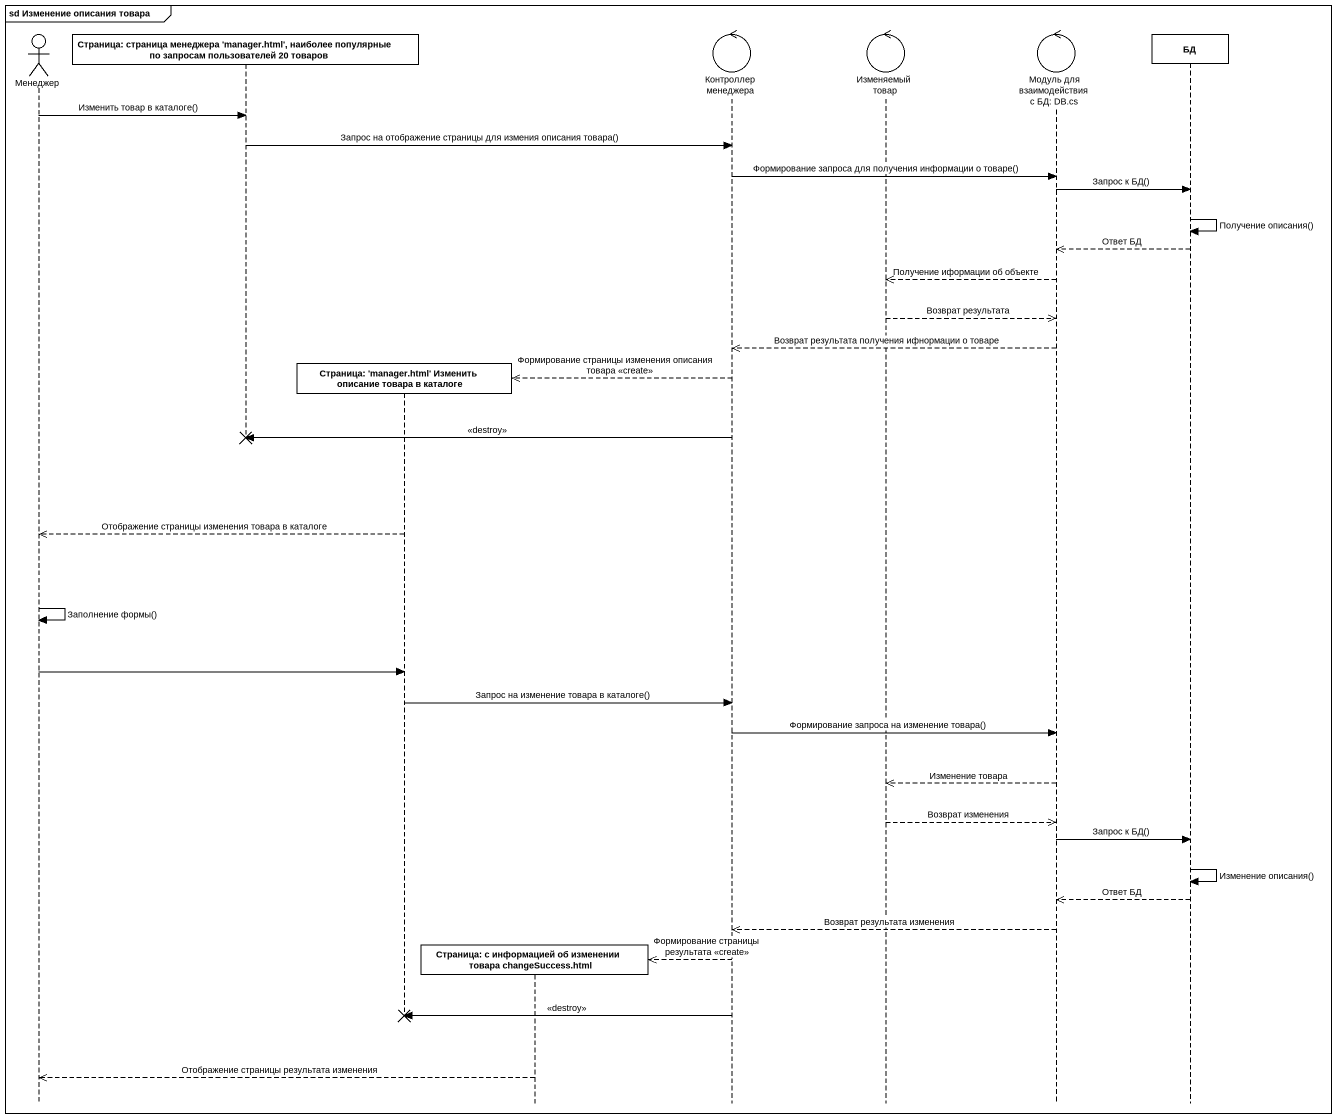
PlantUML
@startuml
mainframe sd Изменение описания товара
hide footbox
actor Менеджер
participant "Страница: страница менеджера 'manager.html', наиболее популярные по запросам пользователей 20 товаров" as Страница_страница_менеджера
participant "Страница: 'manager.html' Изменить описание товара в каталоге" as Страница_manager_html
participant "Страница: с информацией об изменении товара changeSuccess.html" as Страница_с_информацией_об
control "Контроллер менеджера" as Контроллер_менеджера
control "Изменяемый товар" as Изменяемый_товар
control "Модуль для взаимодействия с БД: DB.cs" as Модуль_для_взаимодействия_с
participant БД

Менеджер -> Страница_страница_менеджера : Изменить товар в каталоге()
Страница_страница_менеджера -> Контроллер_менеджера : Запрос на отображение страницы для измения описания товара()
Контроллер_менеджера -> Модуль_для_взаимодействия_с : Формирование запроса для получения информации о товаре()
Модуль_для_взаимодействия_с -> БД : Запрос к БД()
БД -> БД : Получение описания()
БД -->> Модуль_для_взаимодействия_с : Ответ БД
Модуль_для_взаимодействия_с -->> Изменяемый_товар : Получение иформации об объекте
Изменяемый_товар -->> Модуль_для_взаимодействия_с : Возврат результата
Модуль_для_взаимодействия_с -->> Контроллер_менеджера : Возврат результата получения ифнормации о товаре
Контроллер_менеджера -->> Страница_manager_html ** : Формирование страницы изменения описания товара <<create>>
Контроллер_менеджера -> Страница_страница_менеджера !! : <<destroy>>
Страница_manager_html -->> Менеджер : Отображение страницы изменения товара в каталоге
Менеджер -> Менеджер : Заполнение формы()
Менеджер -> Страница_manager_html
Страница_manager_html -> Контроллер_менеджера : Запрос на изменение товара в каталоге()
Контроллер_менеджера -> Модуль_для_взаимодействия_с : Формирование запроса на изменение товара()
Модуль_для_взаимодействия_с -->> Изменяемый_товар : Изменение товара
Изменяемый_товар -->> Модуль_для_взаимодействия_с : Возврат изменения
Модуль_для_взаимодействия_с -> БД : Запрос к БД()
БД -> БД : Изменение описания()
БД -->> Модуль_для_взаимодействия_с : Ответ БД
Модуль_для_взаимодействия_с -->> Контроллер_менеджера : Возврат результата изменения
Контроллер_менеджера -->> Страница_с_информацией_об ** : Формирование страницы результата <<create>>
Контроллер_менеджера -> Страница_manager_html !! : <<destroy>>
Страница_с_информацией_об -->> Менеджер : Отображение страницы результата изменения
@enduml
